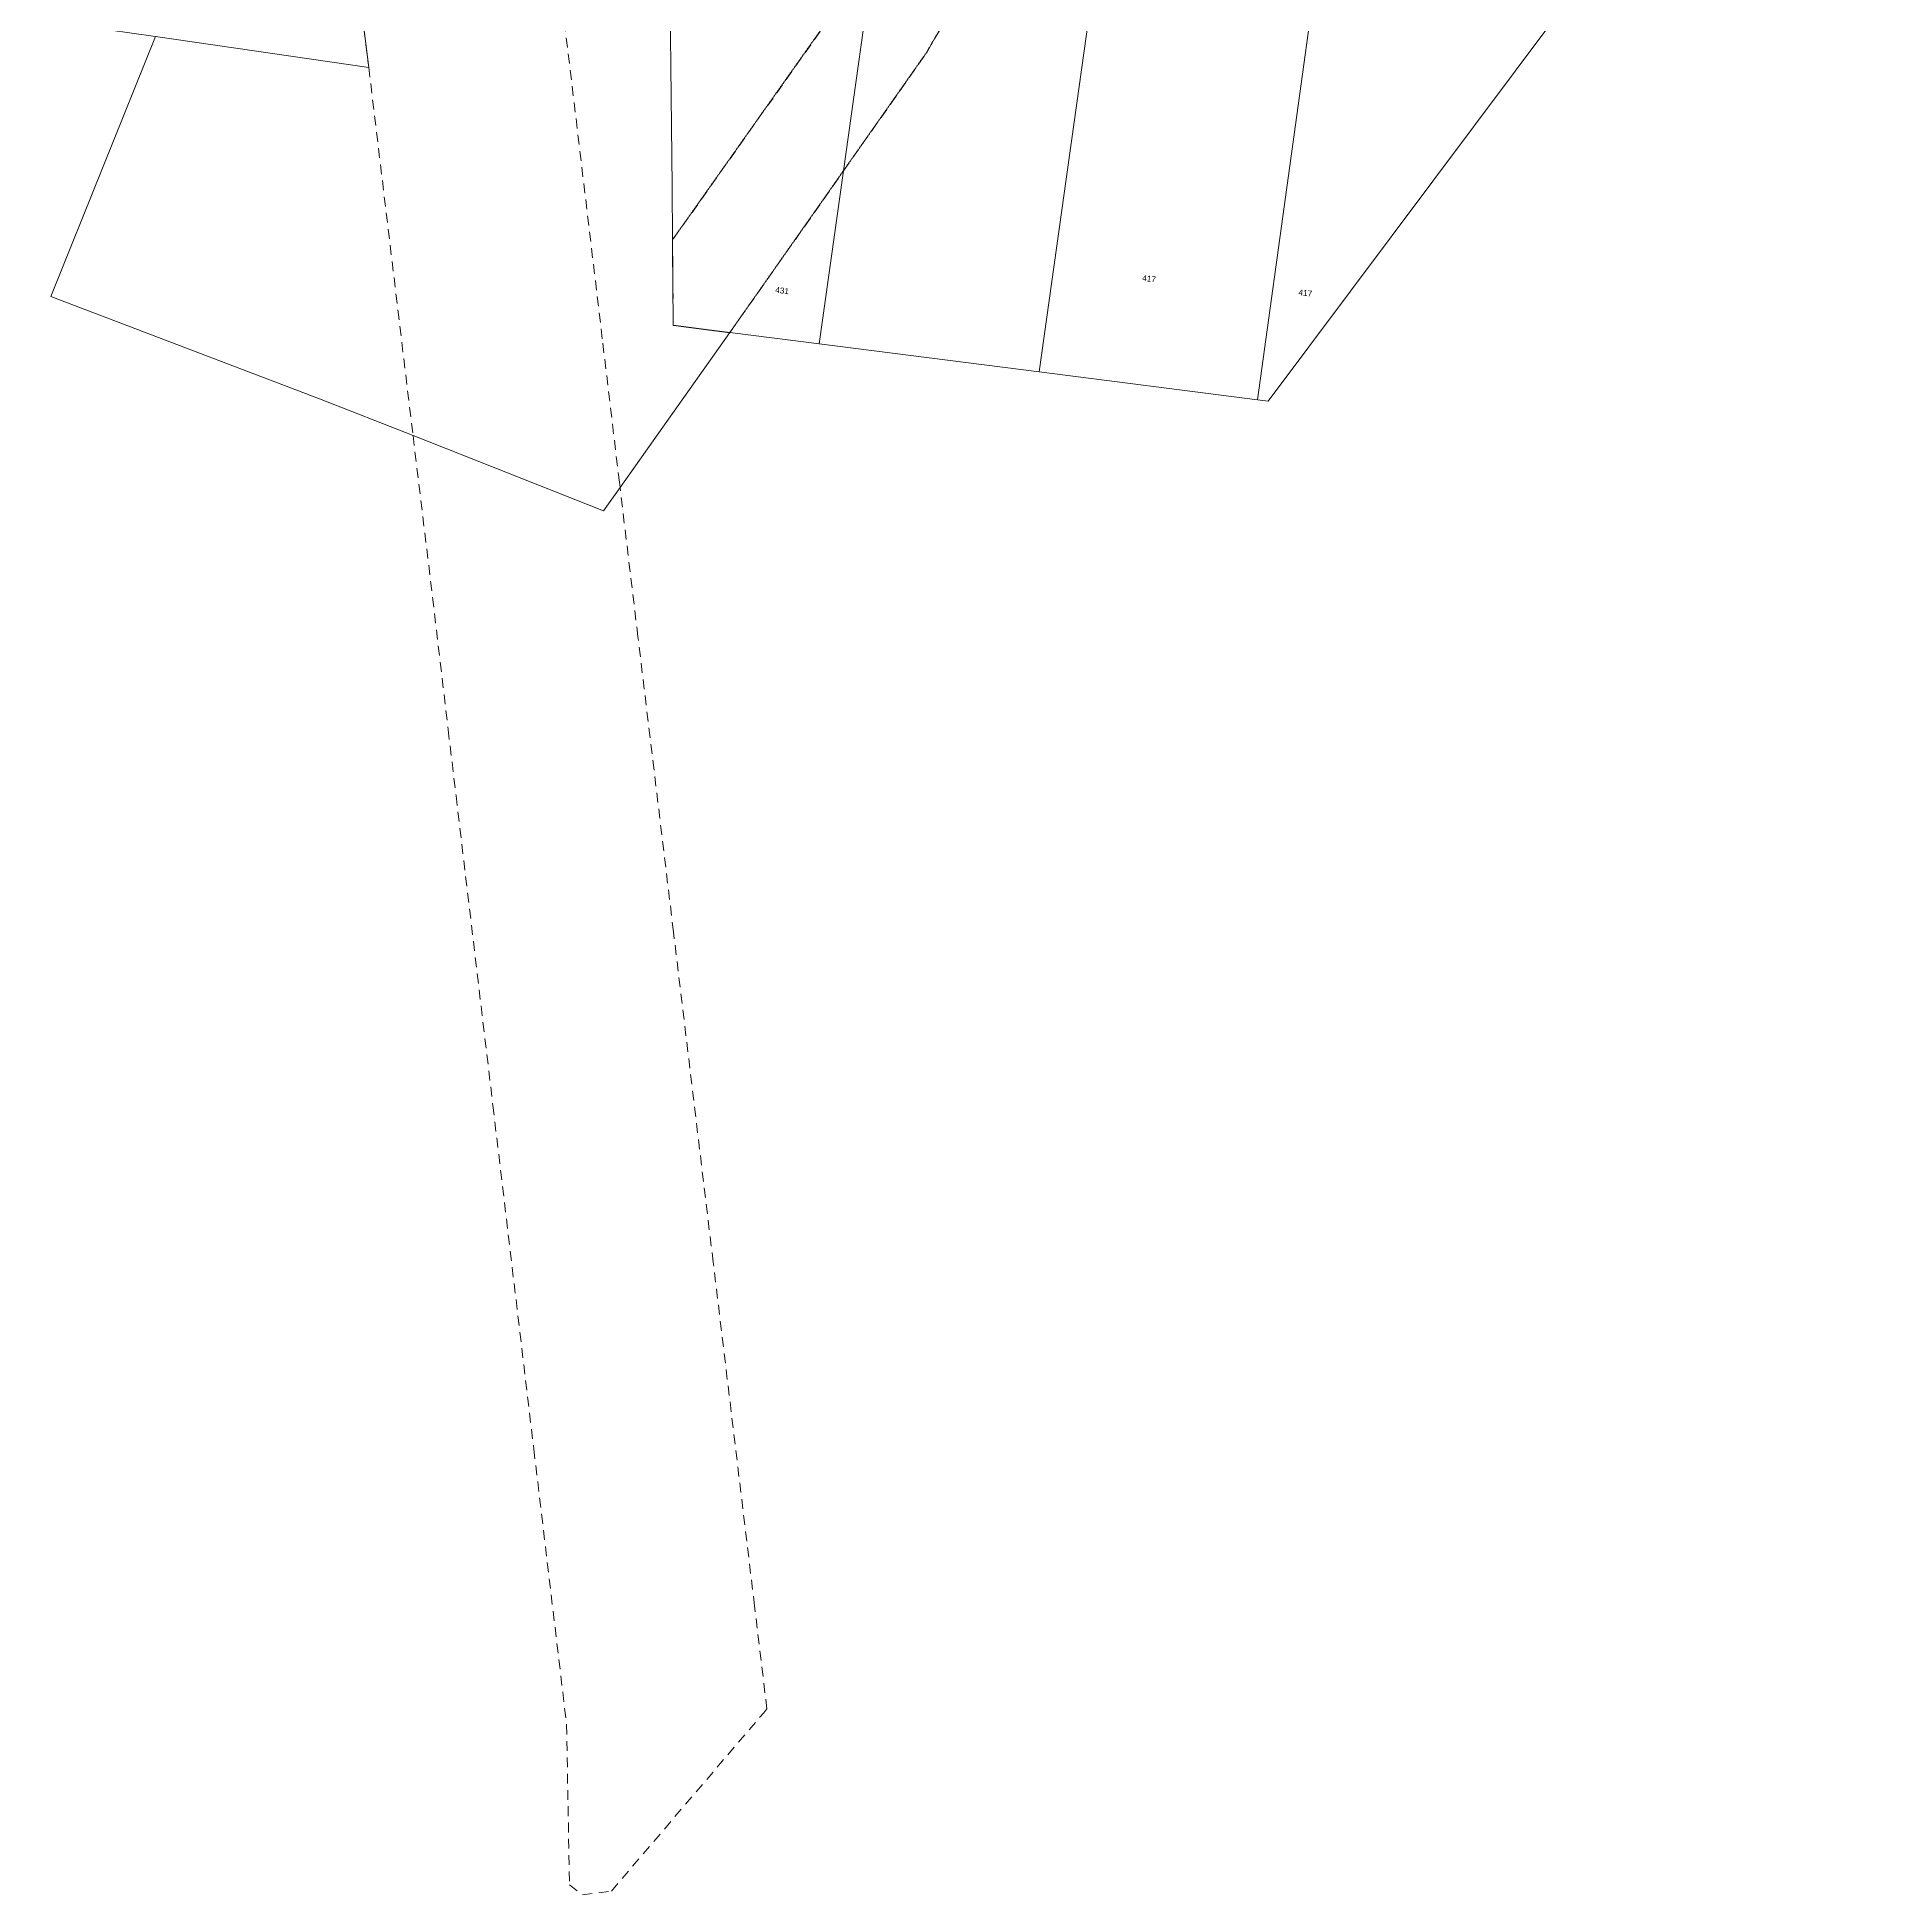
# Model space of a CAD drawing. Header units: metres. Extents: x 368 to 298975, y 411 to 6243625.
# Drawn here: x 295726 to 296295, y 6240572 to 6241142 of the extents above; entities that cross this region are included whole.
import ezdxf

# ---------------------------------------------------------------- set-up
doc = ezdxf.new("R2010")
doc.units = ezdxf.units.M
for name, pattern in [('Dash', [5, 3, -2]), ('HIDDEN', [0.375, 0.25, -0.125]), ('HIDDEN2', [0.1875, 0.125, -0.0625])]:
    doc.linetypes.add(name, pattern=pattern)
for name, color, linetype, lineweight in [('Cadastre Easements_SP_EXT', 9, 'Continuous', 5), ('Cadastre Land Parcels_SP_EXT', 250, 'Continuous', 5), ('Cadastre Other Property_SP_EXT', 9, 'HIDDEN', 5)]:
    doc.layers.add(name, color=color, linetype=linetype, lineweight=lineweight)
doc.styles.get("Standard").update_dxf_attribs({"font": 'arial.ttf'})

msp = doc.modelspace()

# ---------------------------------------------------------------- linework, layer by layer
at = {"layer": 'Cadastre Easements_SP_EXT', "linetype": 'Dash'}
for points in [[(295901.96, 6240572.8), (295948.69, 6240627.52), (295949.66, 6240628.66), (295945.86, 6240660.31), (295933.18, 6240765.73), (295920.98, 6240867.14), (295910.08, 6240957.76), (295904.58, 6241003.51), (295904.39, 6241005.1), (295899.15, 6241049.15), (295861.59, 6241363.19), (295797.45, 6241372.49), (295827.48, 6241132.42), (295841.06, 6241019.39), (295846.47, 6240974.75), (295851.85, 6240929.18), (295854.26, 6240908.92), (295865.58, 6240813.84), (295878.13, 6240708.35), (295888.2, 6240623.79), (295889.06, 6240574.7), (295893.08, 6240571.62), (295901.96, 6240572.8)], [(295973.18, 6241100.63), (295998.61, 6241136.79), (296014.38, 6241164.32), (296062.22, 6241246.29), (296112.74, 6241333.3), (296080.49, 6241337.85), (296073.28, 6241325.28), (295983.82, 6241172.76), (295983.11, 6241171.51), (295971.76, 6241151.56), (295920.71, 6241079.48), (295920.9, 6241053.28), (295923.41, 6241052.93), (295938.24, 6241051), (295973.18, 6241100.63)]]:
    msp.add_lwpolyline(points, close=True, dxfattribs=at)
at = {"layer": 'Cadastre Land Parcels_SP_EXT', "linetype": 'Continuous'}
for points in [[(295799.24, 6241358.2), (295727.78, 6241366.78), (295727.65, 6241352.9), (295725.73, 6241147), (295762.04, 6241141.9), (295827.48, 6241132.41), (295799.24, 6241358.2)], [(295917.85, 6241345.09), (295891.12, 6241347.87), (295863.06, 6241350.85), (295800.27, 6241358.08), (295799.24, 6241358.2), (295827.48, 6241132.41), (295762.04, 6241141.9), (295729.9, 6241062.07), (295812.4, 6241030.71), (295841.06, 6241019.4), (295870.05, 6241007.95), (295899.49, 6240996.32), (295904.58, 6241003.51), (295917.67, 6241022), (295938.24, 6241051), (295923.41, 6241052.93), (295920.9, 6241053.28), (295920.71, 6241079.48), (295920.59, 6241095.89), (295917.85, 6241345.09)], [(295973.18, 6241100.63), (295983.11, 6241171.51), (296006.08, 6241335.5), (295917.85, 6241345.09), (295920.59, 6241095.89), (295920.71, 6241079.48), (295920.9, 6241053.28), (295923.41, 6241052.93), (295938.24, 6241051), (295965.74, 6241047.52), (295973.18, 6241100.63)], [(296062.22, 6241246.29), (296073.28, 6241325.28), (296074.35, 6241332.95), (296075.15, 6241338.6), (296007.85, 6241348.11), (296007.06, 6241342.43), (295983.11, 6241171.51), (295973.18, 6241100.63), (295965.74, 6241047.52), (296033.18, 6241038.94), (296062.22, 6241246.29)], [(296139.88, 6241317.72), (296073.48, 6241326.74), (296073.28, 6241325.28), (296062.22, 6241246.29), (296033.18, 6241038.94), (296100.16, 6241030.42), (296139.88, 6241317.72)], [(296204.52, 6241165.14), (296295.15, 6241286.42), (296219.27, 6241302.48), (296193.91, 6241309.07), (296174.08, 6241311.86), (296144.47, 6241317.04), (296139.88, 6241317.72), (296100.16, 6241030.42), (296103.51, 6241030.02), (296204.52, 6241165.14)]]:
    msp.add_lwpolyline(points, close=True, dxfattribs=at)
at = {"layer": 'Cadastre Other Property_SP_EXT', "linetype": 'HIDDEN2'}
msp.add_lwpolyline([(296112.72, 6241333.3), (296080.53, 6241337.95), (295971.71, 6241151.66), (295920.66, 6241079.45), (295920.9, 6241053.25), (295938.24, 6241050.99), (295998.58, 6241136.89), (296112.72, 6241333.3)], close=True, dxfattribs=at)

# ---------------------------------------------------------------- texts
at = {"layer": 'Cadastre Land Parcels_SP_EXT'}
for s, rotation, p in [('431', 352.9477, (295952.14, 6241063.29)), ('417', 352.5576, (296064.74, 6241066.94)), ('417', 353.3201, (296112.7, 6241062.51))]:
    msp.add_text(s, height=1.8, rotation=rotation, dxfattribs=at).set_placement(p)

doc.saveas('drawing.dxf')
